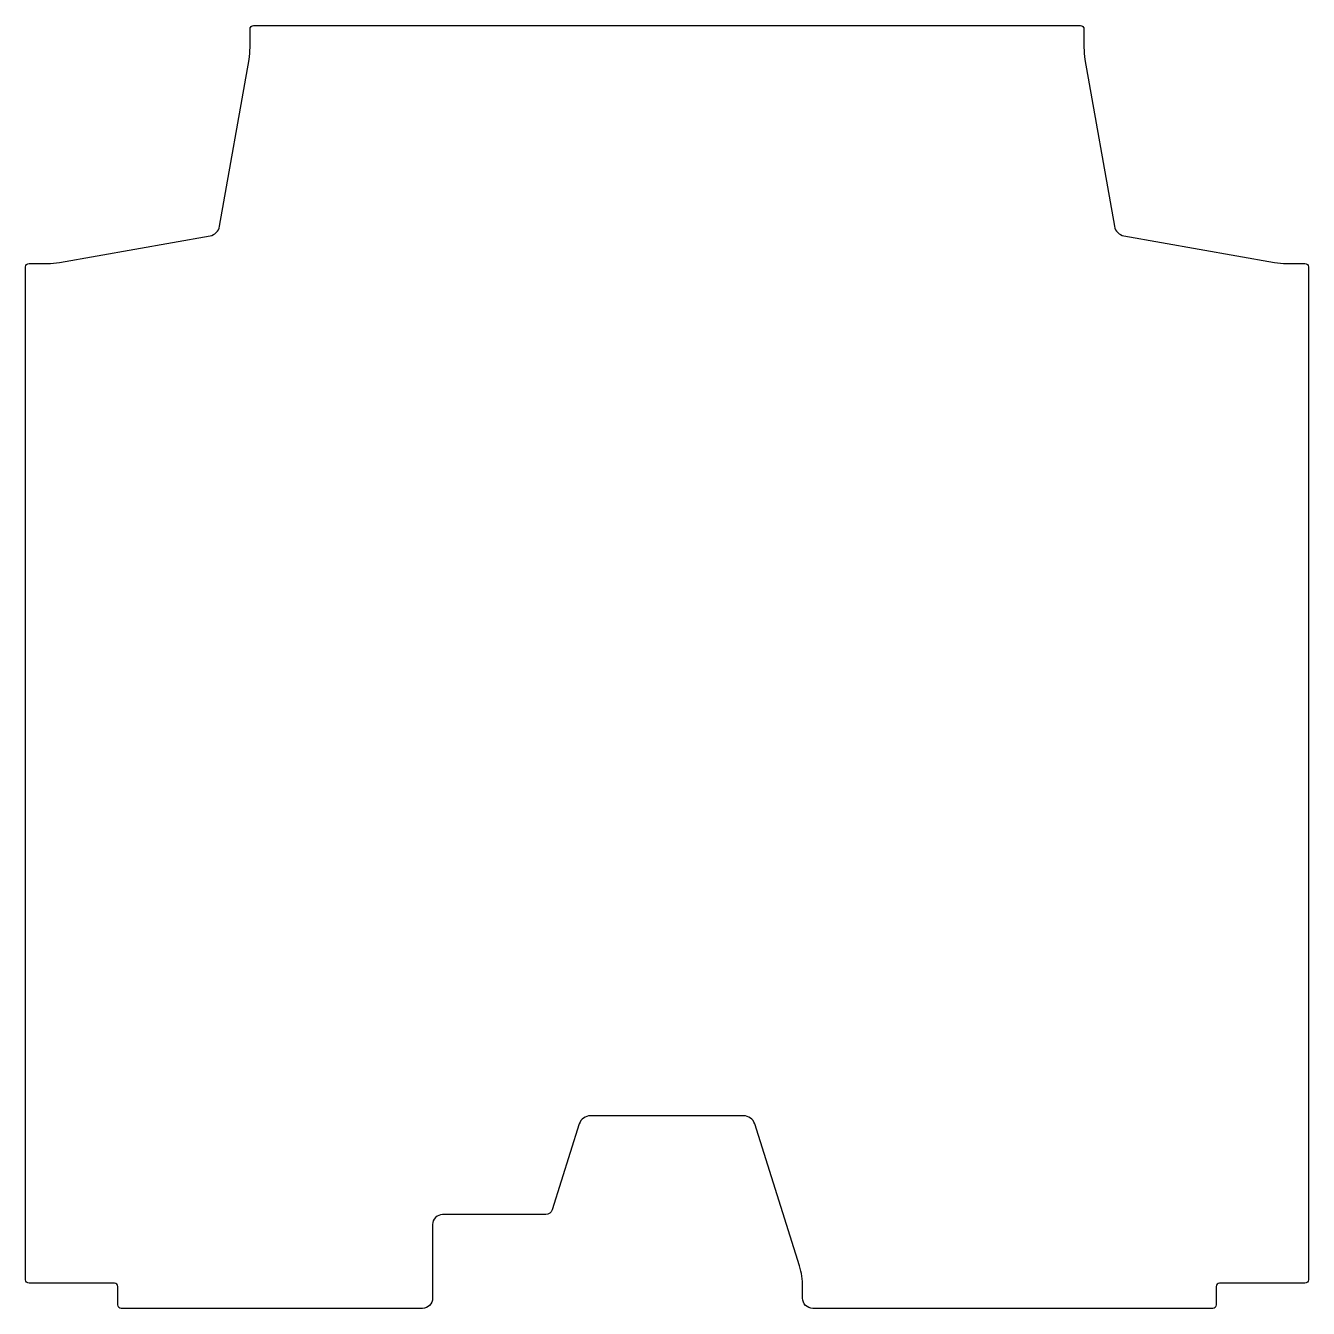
# Model space of a CAD drawing. Header units: millimetres. Extents: x -192 to 192, y -192 to 192.
import ezdxf

# ---------------------------------------------------------------- set-up
doc = ezdxf.new("R2010")
doc.units = ezdxf.units.MM
doc.layers.get('0').update_dxf_attribs({"linetype": 'CONTINUOUS'})

msp = doc.modelspace()

# ---------------------------------------------------------------- linework, layer by layer
msp.add_lwpolyline([(-190.5, 120.5), (-185, 120.5, 0.043661), (-181.44, 120.81), (-136.44, 128.75, 0.315299), (-133.6, 131.59), (-124.81, 181.44, 0.043661), (-124.5, 185), (-124.5, 190.5, -0.414214), (-123.5, 191.5), (123.5, 191.5, -0.414214), (124.5, 190.5), (124.5, 185, 0.043661), (124.81, 181.44), (133.6, 131.59, 0.315299), (136.44, 128.75), (181.44, 120.81, 0.043661), (185, 120.5), (190.5, 120.5, -0.414214), (191.5, 119.5), (191.5, -183, -0.414214), (190.5, -184), (165, -184, 0.414214), (164, -185), (164, -190.5, -0.414214), (163, -191.5), (43.5, -191.5, -0.414214), (40.5, -188.5), (40.5, -185, 0.076507), (39.55, -178.84), (26.19, -136.45, 0.327333), (22.85, -134), (-22.85, -134, 0.327333), (-26.19, -136.45), (-34.27, -162.1, -0.327333), (-36.18, -163.5), (-67, -163.5, 0.414214), (-70, -166.5), (-70, -188.5, -0.414214), (-73, -191.5), (-163, -191.5, -0.414214), (-164, -190.5), (-164, -185, 0.414214), (-165, -184), (-190.5, -184, -0.414214), (-191.5, -183), (-191.5, 119.5, -0.414214)], format="xyb", close=True)

doc.saveas('drawing.dxf')
